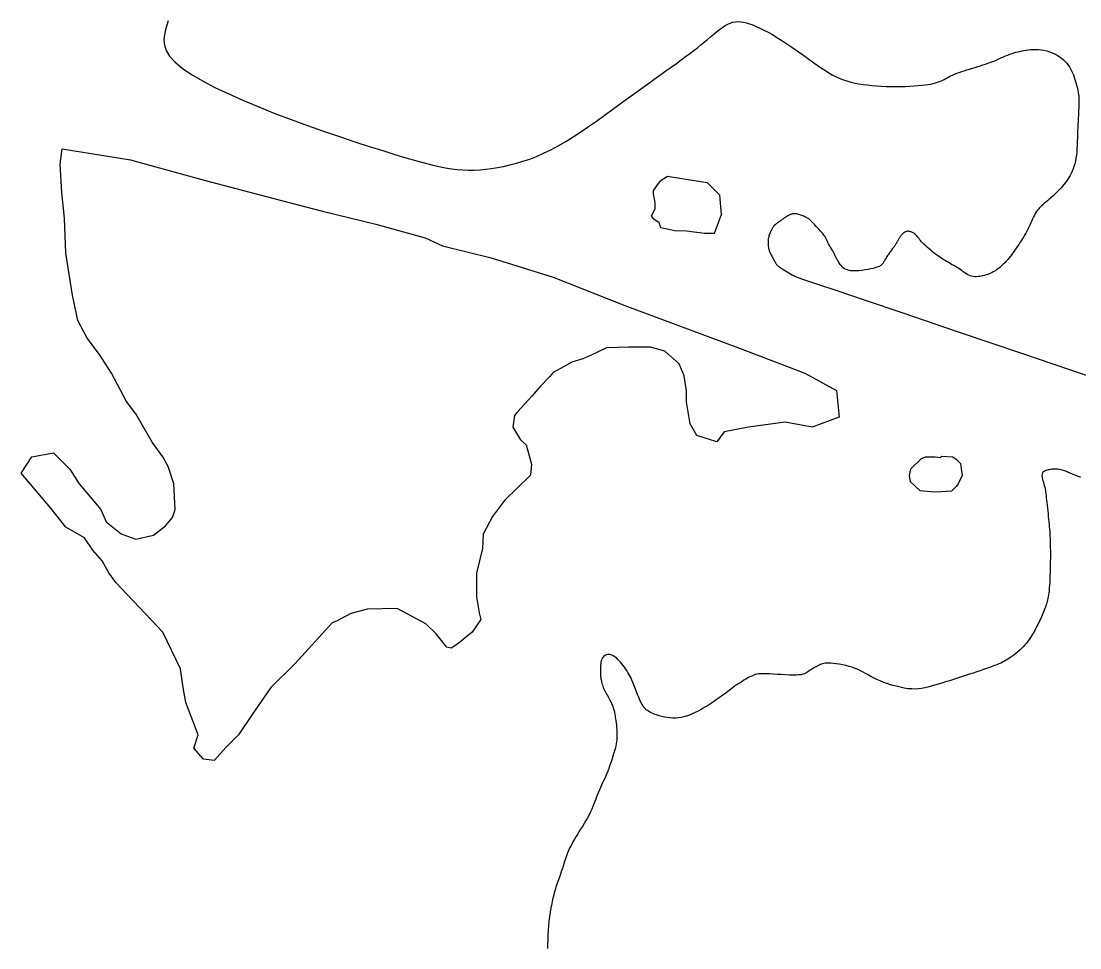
# Model space of a CAD drawing. Header units: millimetres. Extents: x 29 to 887, y 144 to 1917.
# Drawn here: x 263.4 to 549.5, y 1442.2 to 1692.7 of the extents above; entities that cross this region are included whole.
import ezdxf

# ---------------------------------------------------------------- set-up
doc = ezdxf.new("R2010")
doc.units = ezdxf.units.MM
doc.header["$LTSCALE"] = 48

msp = doc.modelspace()

# ---------------------------------------------------------------- linework, layer by layer
for p, q in [((302.81, 1691.6), (302.42, 1690.35)), ((303.2, 1692.81), (302.81, 1691.6)), ((452.16, 1690.45), (452.92, 1691.01)), ((452.92, 1691.01), (453.65, 1691.5)), ((453.65, 1691.5), (454.37, 1691.9)), ((454.37, 1691.9), (455.07, 1692.2)), ((455.07, 1692.2), (455.76, 1692.42)), ((455.76, 1692.42), (456.46, 1692.54)), ((456.46, 1692.54), (457.16, 1692.58)), ((457.16, 1692.58), (457.88, 1692.54)), ((457.88, 1692.54), (458.63, 1692.43)), ((458.63, 1692.43), (459.42, 1692.24)), ((459.42, 1692.24), (460.26, 1691.99)), ((460.26, 1691.99), (461.14, 1691.67)), ((461.14, 1691.67), (462.09, 1691.29)), ((462.09, 1691.29), (463.09, 1690.83)), ((463.09, 1690.83), (464.14, 1690.31)), ((302.13, 1689.04), (302.01, 1687.69)), ((302.42, 1690.35), (302.13, 1689.04)), ((448.91, 1687.74), (449.76, 1688.47)), ((449.76, 1688.47), (450.58, 1689.17)), ((450.58, 1689.17), (451.38, 1689.84)), ((451.38, 1689.84), (452.16, 1690.45)), ((464.14, 1690.31), (465.26, 1689.72)), ((465.26, 1689.72), (466.44, 1689.06)), ((466.44, 1689.06), (467.68, 1688.31)), ((467.68, 1688.31), (468.98, 1687.49)), ((302.01, 1687.69), (302.14, 1686.28)), ((302.14, 1686.28), (302.62, 1684.81)), ((445.17, 1684.74), (446.17, 1685.51)), ((446.17, 1685.51), (447.12, 1686.26)), ((447.12, 1686.26), (448.03, 1687)), ((448.03, 1687), (448.91, 1687.74)), ((468.98, 1687.49), (470.34, 1686.6)), ((470.34, 1686.6), (471.74, 1685.65)), ((471.74, 1685.65), (473.15, 1684.66)), ((302.62, 1684.81), (303.53, 1683.28)), ((303.53, 1683.28), (304.94, 1681.69)), ((440.51, 1681.3), (441.8, 1682.23)), ((441.8, 1682.23), (443, 1683.11)), ((443, 1683.11), (444.12, 1683.94)), ((444.12, 1683.94), (445.17, 1684.74)), ((473.15, 1684.66), (474.57, 1683.66)), ((474.57, 1683.66), (475.95, 1682.68)), ((475.95, 1682.68), (477.29, 1681.73)), ((526.55, 1682.01), (527.13, 1682.26)), ((527.13, 1682.26), (527.68, 1682.5)), ((527.68, 1682.5), (528.22, 1682.75)), ((528.22, 1682.75), (528.74, 1682.98)), ((528.74, 1682.98), (529.25, 1683.21)), ((529.25, 1683.21), (529.75, 1683.43)), ((529.75, 1683.43), (530.24, 1683.63)), ((530.24, 1683.63), (530.73, 1683.82)), ((530.73, 1683.82), (531.22, 1683.99)), ((531.22, 1683.99), (531.71, 1684.14)), ((531.71, 1684.14), (532.22, 1684.28)), ((532.22, 1684.28), (532.74, 1684.41)), ((532.74, 1684.41), (533.27, 1684.53)), ((533.27, 1684.53), (533.82, 1684.64)), ((533.82, 1684.64), (534.41, 1684.74)), ((534.41, 1684.74), (535.01, 1684.84)), ((535.01, 1684.84), (535.65, 1684.94)), ((535.65, 1684.94), (536.31, 1685.01)), ((536.31, 1685.01), (536.99, 1685.06)), ((536.99, 1685.06), (537.69, 1685.07)), ((537.69, 1685.07), (538.39, 1685.05)), ((538.39, 1685.05), (539.11, 1684.98)), ((539.11, 1684.98), (539.84, 1684.86)), ((539.84, 1684.86), (540.57, 1684.69)), ((540.57, 1684.69), (541.3, 1684.45)), ((541.3, 1684.45), (542.01, 1684.17)), ((542.01, 1684.17), (542.7, 1683.85)), ((542.7, 1683.85), (543.37, 1683.49)), ((543.37, 1683.49), (544, 1683.1)), ((544, 1683.1), (544.58, 1682.68)), ((544.58, 1682.68), (545.12, 1682.25)), ((545.12, 1682.25), (545.6, 1681.79)), ((304.94, 1681.69), (306.93, 1680.03)), ((306.93, 1680.03), (309.44, 1678.32)), ((437.65, 1679.24), (439.13, 1680.31)), ((439.13, 1680.31), (440.51, 1681.3)), ((477.29, 1681.73), (478.55, 1680.84)), ((478.55, 1680.84), (479.72, 1680.04)), ((479.72, 1680.04), (480.78, 1679.33)), ((518.31, 1679.3), (519.02, 1679.53)), ((519.02, 1679.53), (519.75, 1679.76)), ((519.75, 1679.76), (520.48, 1679.98)), ((520.48, 1679.98), (521.21, 1680.21)), ((521.21, 1680.21), (521.93, 1680.43)), ((521.93, 1680.43), (522.64, 1680.64)), ((522.64, 1680.64), (523.34, 1680.86)), ((523.34, 1680.86), (524.02, 1681.08)), ((524.02, 1681.08), (524.69, 1681.31)), ((524.69, 1681.31), (525.33, 1681.54)), ((525.33, 1681.54), (525.95, 1681.77)), ((525.95, 1681.77), (526.55, 1682.01)), ((545.6, 1681.79), (546.02, 1681.32)), ((546.02, 1681.32), (546.4, 1680.84)), ((546.4, 1680.84), (546.73, 1680.34)), ((546.73, 1680.34), (547.03, 1679.82)), ((547.03, 1679.82), (547.3, 1679.28)), ((309.44, 1678.32), (312.42, 1676.58)), ((312.42, 1676.58), (315.8, 1674.81)), ((432.65, 1675.67), (434.4, 1676.92)), ((434.4, 1676.92), (436.07, 1678.11)), ((436.07, 1678.11), (437.65, 1679.24)), ((480.78, 1679.33), (481.74, 1678.72)), ((481.74, 1678.72), (482.63, 1678.19)), ((482.63, 1678.19), (483.47, 1677.73)), ((483.47, 1677.73), (484.29, 1677.34)), ((484.29, 1677.34), (485.1, 1677)), ((485.1, 1677), (485.94, 1676.71)), ((485.94, 1676.71), (486.82, 1676.44)), ((511.57, 1676.35), (512.03, 1676.55)), ((512.03, 1676.55), (512.47, 1676.75)), ((512.47, 1676.75), (512.88, 1676.96)), ((512.88, 1676.96), (513.3, 1677.19)), ((513.3, 1677.19), (513.72, 1677.41)), ((513.72, 1677.41), (514.15, 1677.65)), ((514.15, 1677.65), (514.62, 1677.88)), ((514.62, 1677.88), (515.13, 1678.12)), ((515.13, 1678.12), (515.69, 1678.36)), ((515.69, 1678.36), (516.29, 1678.6)), ((516.29, 1678.6), (516.93, 1678.83)), ((516.93, 1678.83), (517.61, 1679.07)), ((517.61, 1679.07), (518.31, 1679.3)), ((547.3, 1679.28), (547.55, 1678.73)), ((547.55, 1678.73), (547.78, 1678.16)), ((547.78, 1678.16), (547.99, 1677.57)), ((547.99, 1677.57), (548.2, 1676.97)), ((548.2, 1676.97), (548.39, 1676.36)), ((315.8, 1674.81), (319.51, 1673.03)), ((428.94, 1673), (430.83, 1674.36)), ((430.83, 1674.36), (432.65, 1675.67)), ((486.82, 1676.44), (487.76, 1676.2)), ((487.76, 1676.2), (488.77, 1675.98)), ((488.77, 1675.98), (489.83, 1675.78)), ((489.83, 1675.78), (490.95, 1675.61)), ((490.95, 1675.61), (492.12, 1675.45)), ((492.12, 1675.45), (493.33, 1675.32)), ((493.33, 1675.32), (494.57, 1675.22)), ((494.57, 1675.22), (495.86, 1675.14)), ((495.86, 1675.14), (497.17, 1675.08)), ((497.17, 1675.08), (498.49, 1675.05)), ((498.49, 1675.05), (499.81, 1675.04)), ((499.81, 1675.04), (501.12, 1675.05)), ((501.12, 1675.05), (502.39, 1675.08)), ((502.39, 1675.08), (503.61, 1675.13)), ((503.61, 1675.13), (504.76, 1675.2)), ((504.76, 1675.2), (505.83, 1675.27)), ((505.83, 1675.27), (506.82, 1675.36)), ((506.82, 1675.36), (507.71, 1675.47)), ((507.71, 1675.47), (508.52, 1675.58)), ((508.52, 1675.58), (509.25, 1675.71)), ((509.25, 1675.71), (509.91, 1675.85)), ((509.91, 1675.85), (510.52, 1676.01)), ((510.52, 1676.01), (511.07, 1676.17)), ((511.07, 1676.17), (511.57, 1676.35)), ((548.39, 1676.36), (548.56, 1675.76)), ((548.56, 1675.76), (548.72, 1675.15)), ((548.72, 1675.15), (548.86, 1674.56)), ((548.86, 1674.56), (548.99, 1673.99)), ((548.99, 1673.99), (549.09, 1673.44)), ((319.51, 1673.03), (323.49, 1671.25)), ((323.49, 1671.25), (327.68, 1669.5)), ((425.02, 1670.15), (427, 1671.6)), ((427, 1671.6), (428.94, 1673)), ((549.09, 1673.44), (549.16, 1672.92)), ((549.16, 1672.92), (549.22, 1672.42)), ((549.22, 1672.42), (549.26, 1671.93)), ((549.26, 1671.93), (549.28, 1671.43)), ((549.28, 1671.43), (549.29, 1670.93)), ((549.29, 1670.93), (549.29, 1670.41)), ((327.68, 1669.5), (332, 1667.78)), ((420.94, 1667.17), (422.99, 1668.67)), ((422.99, 1668.67), (425.02, 1670.15)), ((549.17, 1667.96), (549.13, 1667.24)), ((549.21, 1668.64), (549.17, 1667.96)), ((549.24, 1669.28), (549.21, 1668.64)), ((549.27, 1669.86), (549.24, 1669.28)), ((549.29, 1670.41), (549.27, 1669.86)), ((332, 1667.78), (336.39, 1666.11)), ((336.39, 1666.11), (340.8, 1664.49)), ((416.79, 1664.2), (418.87, 1665.68)), ((418.87, 1665.68), (420.94, 1667.17)), ((549.04, 1665.67), (549, 1664.83)), ((549.09, 1666.48), (549.04, 1665.67)), ((549.13, 1667.24), (549.09, 1666.48)), ((340.8, 1664.49), (345.18, 1662.95)), ((345.18, 1662.95), (349.45, 1661.49)), ((412.64, 1661.41), (414.71, 1662.78)), ((414.71, 1662.78), (416.79, 1664.2)), ((548.93, 1663.05), (548.9, 1662.12)), ((548.96, 1663.96), (548.93, 1663.05)), ((549, 1664.83), (548.96, 1663.96)), ((349.45, 1661.49), (353.57, 1660.12)), ((353.57, 1660.12), (357.48, 1658.86)), ((408.56, 1658.96), (410.59, 1660.14)), ((410.59, 1660.14), (412.64, 1661.41)), ((548.85, 1660.2), (548.81, 1659.24)), ((548.88, 1661.16), (548.85, 1660.2)), ((548.9, 1662.12), (548.88, 1661.16)), ((274.01, 1654.05), (274.49, 1658.23)), ((274.49, 1658.23), (292.94, 1655.26)), ((357.48, 1658.86), (361.13, 1657.71)), ((361.13, 1657.71), (364.45, 1656.69)), ((364.45, 1656.69), (367.4, 1655.8)), ((402.72, 1656.16), (404.63, 1656.98)), ((404.63, 1656.98), (406.58, 1657.91)), ((406.58, 1657.91), (408.56, 1658.96)), ((548.61, 1656.48), (548.49, 1655.63)), ((548.7, 1657.37), (548.61, 1656.48)), ((548.76, 1658.29), (548.7, 1657.37)), ((548.81, 1659.24), (548.76, 1658.29)), ((274.38, 1646.39), (274.01, 1654.05)), ((292.94, 1655.26), (312.85, 1649.72)), ((367.4, 1655.8), (370.03, 1655.04)), ((370.03, 1655.04), (372.36, 1654.39)), ((372.36, 1654.39), (374.45, 1653.86)), ((374.45, 1653.86), (376.34, 1653.43)), ((393.82, 1653.44), (395.51, 1653.83)), ((395.51, 1653.83), (397.25, 1654.28)), ((397.25, 1654.28), (399.03, 1654.82)), ((399.03, 1654.82), (400.86, 1655.44)), ((400.86, 1655.44), (402.72, 1656.16)), ((548.16, 1654.1), (547.95, 1653.41)), ((548.34, 1654.84), (548.16, 1654.1)), ((548.49, 1655.63), (548.34, 1654.84)), ((376.34, 1653.43), (378.08, 1653.08)), ((378.08, 1653.08), (379.71, 1652.82)), ((379.71, 1652.82), (381.28, 1652.64)), ((381.28, 1652.64), (382.82, 1652.51)), ((382.82, 1652.51), (384.36, 1652.46)), ((384.36, 1652.46), (385.89, 1652.46)), ((385.89, 1652.46), (387.43, 1652.53)), ((387.43, 1652.53), (388.99, 1652.66)), ((388.99, 1652.66), (390.57, 1652.86)), ((390.57, 1652.86), (392.17, 1653.12)), ((392.17, 1653.12), (393.82, 1653.44)), ((546.89, 1651.01), (546.59, 1650.48)), ((547.18, 1651.56), (546.89, 1651.01)), ((547.46, 1652.15), (547.18, 1651.56)), ((547.72, 1652.76), (547.46, 1652.15)), ((547.95, 1653.41), (547.72, 1652.76)), ((312.85, 1649.72), (331.74, 1644.8)), ((435.61, 1648.83), (434.18, 1646.93)), ((436.08, 1649.46), (435.61, 1648.83)), ((438.14, 1650.73), (436.08, 1649.46)), ((444.79, 1649.62), (438.14, 1650.73)), ((448.91, 1648.98), (444.79, 1649.62)), ((452.23, 1645.66), (448.91, 1648.98)), ((544.86, 1648.06), (544.46, 1647.61)), ((545.23, 1648.52), (544.86, 1648.06)), ((545.59, 1648.99), (545.23, 1648.52)), ((545.94, 1649.47), (545.59, 1648.99)), ((546.27, 1649.97), (545.94, 1649.47)), ((546.59, 1650.48), (546.27, 1649.97)), ((275.11, 1639.46), (274.38, 1646.39)), ((434.18, 1646.93), (434.18, 1645.98)), ((434.18, 1645.98), (434.5, 1644.71)), ((452.71, 1640.44), (452.23, 1645.66)), ((542.2, 1645.39), (541.72, 1644.96)), ((542.68, 1645.82), (542.2, 1645.39)), ((543.15, 1646.27), (542.68, 1645.82)), ((543.61, 1646.71), (543.15, 1646.27)), ((544.05, 1647.16), (543.61, 1646.71)), ((544.46, 1647.61), (544.05, 1647.16)), ((331.74, 1644.8), (344.88, 1641.37)), ((434.5, 1644.71), (434.66, 1643.6)), ((434.66, 1643.6), (434.66, 1641.86)), ((538.85, 1642.47), (538.54, 1642.16)), ((539.18, 1642.78), (538.85, 1642.47)), ((539.53, 1643.09), (539.18, 1642.78)), ((539.92, 1643.42), (539.53, 1643.09)), ((540.34, 1643.77), (539.92, 1643.42)), ((540.78, 1644.15), (540.34, 1643.77)), ((541.24, 1644.55), (540.78, 1644.15)), ((541.72, 1644.96), (541.24, 1644.55)), ((275.47, 1629.98), (275.11, 1639.46)), ((344.88, 1641.37), (359.24, 1637.82)), ((434.66, 1641.86), (433.71, 1639.96)), ((433.71, 1639.96), (434.18, 1639.33)), ((434.18, 1639.33), (435.76, 1638.38)), ((450.81, 1635.37), (452.71, 1640.44)), ((469.47, 1639.33), (469.3, 1639.2)), ((469.64, 1639.46), (469.47, 1639.33)), ((469.81, 1639.58), (469.64, 1639.46)), ((469.99, 1639.71), (469.81, 1639.58)), ((470.17, 1639.83), (469.99, 1639.71)), ((470.35, 1639.94), (470.17, 1639.83)), ((470.55, 1640.05), (470.35, 1639.94)), ((470.74, 1640.16), (470.55, 1640.05)), ((470.94, 1640.26), (470.74, 1640.16)), ((471.13, 1640.35), (470.94, 1640.26)), ((471.33, 1640.43), (471.13, 1640.35)), ((471.52, 1640.5), (471.33, 1640.43)), ((471.71, 1640.56), (471.52, 1640.5)), ((471.89, 1640.61), (471.71, 1640.56)), ((472.07, 1640.64), (471.89, 1640.61)), ((472.25, 1640.66), (472.07, 1640.64)), ((472.43, 1640.66), (472.25, 1640.66)), ((472.62, 1640.65), (472.43, 1640.66)), ((472.83, 1640.62), (472.62, 1640.65)), ((473.05, 1640.58), (472.83, 1640.62)), ((473.28, 1640.53), (473.05, 1640.58)), ((473.54, 1640.45), (473.28, 1640.53)), ((473.82, 1640.37), (473.54, 1640.45)), ((474.11, 1640.27), (473.82, 1640.37)), ((474.39, 1640.17), (474.11, 1640.27)), ((474.67, 1640.06), (474.39, 1640.17)), ((474.94, 1639.95), (474.67, 1640.06)), ((475.2, 1639.85), (474.94, 1639.95)), ((475.42, 1639.76), (475.2, 1639.85)), ((475.62, 1639.67), (475.42, 1639.76)), ((475.79, 1639.58), (475.62, 1639.67)), ((475.95, 1639.49), (475.79, 1639.58)), ((476.11, 1639.38), (475.95, 1639.49)), ((476.28, 1639.25), (476.11, 1639.38)), ((537, 1639.79), (536.77, 1639.27)), ((537.24, 1640.28), (537, 1639.79)), ((537.48, 1640.73), (537.24, 1640.28)), ((537.73, 1641.14), (537.48, 1640.73)), ((537.99, 1641.5), (537.73, 1641.14)), ((538.26, 1641.84), (537.99, 1641.5)), ((538.54, 1642.16), (538.26, 1641.84)), ((359.24, 1637.82), (372.58, 1634.13)), ((435.76, 1638.38), (436.24, 1636.95)), ((436.24, 1636.95), (438.46, 1636.48)), ((438.46, 1636.48), (440.04, 1636.16)), ((466.28, 1636.5), (466.16, 1636.28)), ((466.4, 1636.7), (466.28, 1636.5)), ((466.51, 1636.88), (466.4, 1636.7)), ((466.63, 1637.05), (466.51, 1636.88)), ((466.75, 1637.21), (466.63, 1637.05)), ((466.87, 1637.36), (466.75, 1637.21)), ((467, 1637.49), (466.87, 1637.36)), ((467.14, 1637.63), (467, 1637.49)), ((467.3, 1637.76), (467.14, 1637.63)), ((467.46, 1637.89), (467.3, 1637.76)), ((467.63, 1638.02), (467.46, 1637.89)), ((467.82, 1638.15), (467.63, 1638.02)), ((468.01, 1638.29), (467.82, 1638.15)), ((468.2, 1638.42), (468.01, 1638.29)), ((468.39, 1638.55), (468.2, 1638.42)), ((468.58, 1638.68), (468.39, 1638.55)), ((468.77, 1638.81), (468.58, 1638.68)), ((468.95, 1638.94), (468.77, 1638.81)), ((469.12, 1639.07), (468.95, 1638.94)), ((469.3, 1639.2), (469.12, 1639.07)), ((476.46, 1639.09), (476.28, 1639.25)), ((476.67, 1638.88), (476.46, 1639.09)), ((476.93, 1638.64), (476.67, 1638.88)), ((477.23, 1638.33), (476.93, 1638.64)), ((477.56, 1637.99), (477.23, 1638.33)), ((477.92, 1637.61), (477.56, 1637.99)), ((478.3, 1637.22), (477.92, 1637.61)), ((478.67, 1636.82), (478.3, 1637.22)), ((479.04, 1636.42), (478.67, 1636.82)), ((535.5, 1636.45), (535.21, 1635.9)), ((535.77, 1637.01), (535.5, 1636.45)), ((536.03, 1637.59), (535.77, 1637.01)), ((536.28, 1638.16), (536.03, 1637.59)), ((536.53, 1638.72), (536.28, 1638.16)), ((536.77, 1639.27), (536.53, 1638.72)), ((372.58, 1634.13), (377.33, 1632.02)), ((440.04, 1636.16), (443.21, 1636)), ((443.21, 1636), (448.12, 1635.37)), ((448.12, 1635.37), (450.81, 1635.37)), ((465.31, 1633.62), (465.29, 1633.36)), ((465.34, 1633.89), (465.31, 1633.62)), ((465.38, 1634.16), (465.34, 1633.89)), ((465.44, 1634.43), (465.38, 1634.16)), ((465.51, 1634.71), (465.44, 1634.43)), ((465.6, 1634.99), (465.51, 1634.71)), ((465.7, 1635.26), (465.6, 1634.99)), ((465.81, 1635.53), (465.7, 1635.26)), ((465.92, 1635.79), (465.81, 1635.53)), ((466.04, 1636.04), (465.92, 1635.79)), ((466.16, 1636.28), (466.04, 1636.04)), ((479.38, 1636.04), (479.04, 1636.42)), ((479.69, 1635.69), (479.38, 1636.04)), ((479.96, 1635.39), (479.69, 1635.69)), ((480.19, 1635.12), (479.96, 1635.39)), ((480.38, 1634.87), (480.19, 1635.12)), ((480.54, 1634.66), (480.38, 1634.87)), ((480.68, 1634.46), (480.54, 1634.66)), ((480.79, 1634.27), (480.68, 1634.46)), ((480.9, 1634.09), (480.79, 1634.27)), ((480.99, 1633.91), (480.9, 1634.09)), ((481.08, 1633.72), (480.99, 1633.91)), ((481.17, 1633.53), (481.08, 1633.72)), ((500.45, 1633.61), (500.39, 1633.48)), ((500.52, 1633.75), (500.45, 1633.61)), ((500.59, 1633.89), (500.52, 1633.75)), ((500.67, 1634.03), (500.59, 1633.89)), ((500.76, 1634.18), (500.67, 1634.03)), ((500.87, 1634.34), (500.76, 1634.18)), ((500.99, 1634.5), (500.87, 1634.34)), ((501.13, 1634.68), (500.99, 1634.5)), ((501.29, 1634.86), (501.13, 1634.68)), ((501.46, 1635.04), (501.29, 1634.86)), ((501.64, 1635.21), (501.46, 1635.04)), ((501.82, 1635.38), (501.64, 1635.21)), ((502.01, 1635.53), (501.82, 1635.38)), ((502.2, 1635.66), (502.01, 1635.53)), ((502.39, 1635.76), (502.2, 1635.66)), ((502.57, 1635.84), (502.39, 1635.76)), ((502.74, 1635.89), (502.57, 1635.84)), ((502.92, 1635.92), (502.74, 1635.89)), ((503.08, 1635.93), (502.92, 1635.92)), ((503.25, 1635.91), (503.08, 1635.93)), ((503.42, 1635.89), (503.25, 1635.91)), ((503.58, 1635.85), (503.42, 1635.89)), ((503.75, 1635.8), (503.58, 1635.85)), ((503.93, 1635.74), (503.75, 1635.8)), ((504.1, 1635.68), (503.93, 1635.74)), ((504.28, 1635.6), (504.1, 1635.68)), ((504.46, 1635.51), (504.28, 1635.6)), ((504.64, 1635.4), (504.46, 1635.51)), ((504.82, 1635.28), (504.64, 1635.4)), ((505.01, 1635.13), (504.82, 1635.28)), ((505.19, 1634.96), (505.01, 1635.13)), ((505.37, 1634.76), (505.19, 1634.96)), ((505.56, 1634.54), (505.37, 1634.76)), ((505.77, 1634.29), (505.56, 1634.54)), ((505.98, 1634.02), (505.77, 1634.29)), ((506.22, 1633.73), (505.98, 1634.02)), ((506.49, 1633.41), (506.22, 1633.73)), ((533.96, 1633.82), (533.64, 1633.33)), ((534.28, 1634.32), (533.96, 1633.82)), ((534.6, 1634.84), (534.28, 1634.32)), ((534.91, 1635.36), (534.6, 1634.84)), ((535.21, 1635.9), (534.91, 1635.36)), ((377.33, 1632.02), (390.46, 1628.73)), ((465.29, 1633.36), (465.28, 1633.11)), ((465.28, 1633.11), (465.28, 1632.85)), ((465.28, 1632.85), (465.29, 1632.61)), ((465.29, 1632.61), (465.3, 1632.37)), ((465.3, 1632.37), (465.31, 1632.14)), ((465.31, 1632.14), (465.33, 1631.91)), ((465.33, 1631.91), (465.36, 1631.68)), ((465.36, 1631.68), (465.39, 1631.46)), ((465.39, 1631.46), (465.43, 1631.24)), ((465.43, 1631.24), (465.48, 1631.03)), ((465.48, 1631.03), (465.54, 1630.81)), ((465.54, 1630.81), (465.61, 1630.58)), ((481.26, 1633.33), (481.17, 1633.53)), ((481.35, 1633.13), (481.26, 1633.33)), ((481.44, 1632.92), (481.35, 1633.13)), ((481.54, 1632.7), (481.44, 1632.92)), ((481.65, 1632.49), (481.54, 1632.7)), ((481.76, 1632.26), (481.65, 1632.49)), ((481.88, 1632.04), (481.76, 1632.26)), ((482.01, 1631.81), (481.88, 1632.04)), ((482.15, 1631.59), (482.01, 1631.81)), ((482.29, 1631.36), (482.15, 1631.59)), ((482.42, 1631.13), (482.29, 1631.36)), ((482.56, 1630.91), (482.42, 1631.13)), ((482.69, 1630.69), (482.56, 1630.91)), ((498.6, 1630.78), (498.43, 1630.55)), ((498.76, 1631.01), (498.6, 1630.78)), ((498.92, 1631.23), (498.76, 1631.01)), ((499.08, 1631.44), (498.92, 1631.23)), ((499.23, 1631.64), (499.08, 1631.44)), ((499.37, 1631.83), (499.23, 1631.64)), ((499.5, 1632.02), (499.37, 1631.83)), ((499.62, 1632.19), (499.5, 1632.02)), ((499.73, 1632.36), (499.62, 1632.19)), ((499.84, 1632.52), (499.73, 1632.36)), ((499.94, 1632.67), (499.84, 1632.52)), ((500.02, 1632.81), (499.94, 1632.67)), ((500.11, 1632.95), (500.02, 1632.81)), ((500.18, 1633.09), (500.11, 1632.95)), ((500.25, 1633.22), (500.18, 1633.09)), ((500.32, 1633.35), (500.25, 1633.22)), ((500.39, 1633.48), (500.32, 1633.35)), ((506.78, 1633.08), (506.49, 1633.41)), ((507.12, 1632.72), (506.78, 1633.08)), ((507.49, 1632.34), (507.12, 1632.72)), ((507.9, 1631.95), (507.49, 1632.34)), ((508.34, 1631.56), (507.9, 1631.95)), ((508.79, 1631.16), (508.34, 1631.56)), ((509.25, 1630.76), (508.79, 1631.16)), ((509.72, 1630.38), (509.25, 1630.76)), ((532.07, 1630.98), (531.75, 1630.52)), ((532.38, 1631.44), (532.07, 1630.98)), ((532.69, 1631.9), (532.38, 1631.44)), ((533, 1632.37), (532.69, 1631.9)), ((533.32, 1632.85), (533, 1632.37)), ((533.64, 1633.33), (533.32, 1632.85)), ((277.3, 1618.68), (275.47, 1629.98)), ((390.46, 1628.73), (407.21, 1623.48)), ((465.61, 1630.58), (465.7, 1630.36)), ((465.7, 1630.36), (465.8, 1630.13)), ((465.8, 1630.13), (465.9, 1629.9)), ((465.9, 1629.9), (466.02, 1629.67)), ((466.02, 1629.67), (466.14, 1629.44)), ((466.14, 1629.44), (466.26, 1629.2)), ((466.26, 1629.2), (466.39, 1628.96)), ((466.39, 1628.96), (466.53, 1628.73)), ((466.53, 1628.73), (466.66, 1628.49)), ((466.66, 1628.49), (466.79, 1628.26)), ((466.79, 1628.26), (466.91, 1628.03)), ((466.91, 1628.03), (467.04, 1627.81)), ((482.81, 1630.48), (482.69, 1630.69)), ((482.92, 1630.27), (482.81, 1630.48)), ((483.03, 1630.07), (482.92, 1630.27)), ((483.13, 1629.87), (483.03, 1630.07)), ((483.22, 1629.68), (483.13, 1629.87)), ((483.31, 1629.49), (483.22, 1629.68)), ((483.4, 1629.31), (483.31, 1629.49)), ((483.49, 1629.12), (483.4, 1629.31)), ((483.58, 1628.94), (483.49, 1629.12)), ((483.68, 1628.75), (483.58, 1628.94)), ((483.77, 1628.57), (483.68, 1628.75)), ((483.88, 1628.37), (483.77, 1628.57)), ((484, 1628.17), (483.88, 1628.37)), ((484.12, 1627.96), (484, 1628.17)), ((484.27, 1627.73), (484.12, 1627.96)), ((496.7, 1627.91), (496.58, 1627.7)), ((496.83, 1628.13), (496.7, 1627.91)), ((496.96, 1628.36), (496.83, 1628.13)), ((497.1, 1628.59), (496.96, 1628.36)), ((497.25, 1628.83), (497.1, 1628.59)), ((497.41, 1629.07), (497.25, 1628.83)), ((497.57, 1629.32), (497.41, 1629.07)), ((497.74, 1629.57), (497.57, 1629.32)), ((497.91, 1629.82), (497.74, 1629.57)), ((498.08, 1630.07), (497.91, 1629.82)), ((498.26, 1630.31), (498.08, 1630.07)), ((498.43, 1630.55), (498.26, 1630.31)), ((510.17, 1630.02), (509.72, 1630.38)), ((510.62, 1629.67), (510.17, 1630.02)), ((511.04, 1629.36), (510.62, 1629.67)), ((511.45, 1629.07), (511.04, 1629.36)), ((511.84, 1628.8), (511.45, 1629.07)), ((512.22, 1628.55), (511.84, 1628.8)), ((512.6, 1628.31), (512.22, 1628.55)), ((512.98, 1628.07), (512.6, 1628.31)), ((513.37, 1627.84), (512.98, 1628.07)), ((530.03, 1628.28), (529.64, 1627.84)), ((530.41, 1628.73), (530.03, 1628.28)), ((530.76, 1629.18), (530.41, 1628.73)), ((531.11, 1629.62), (530.76, 1629.18)), ((531.44, 1630.07), (531.11, 1629.62)), ((531.75, 1630.52), (531.44, 1630.07)), ((467.04, 1627.81), (467.16, 1627.61)), ((467.16, 1627.61), (467.27, 1627.41)), ((467.27, 1627.41), (467.37, 1627.24)), ((467.37, 1627.24), (467.47, 1627.08)), ((467.47, 1627.08), (467.56, 1626.95)), ((467.56, 1626.95), (467.65, 1626.83)), ((467.65, 1626.83), (467.75, 1626.72)), ((467.75, 1626.72), (467.87, 1626.61)), ((467.87, 1626.61), (468.01, 1626.49)), ((468.01, 1626.49), (468.2, 1626.35)), ((468.2, 1626.35), (468.44, 1626.19)), ((468.44, 1626.19), (468.73, 1626)), ((468.73, 1626), (469.09, 1625.77)), ((469.09, 1625.77), (469.5, 1625.51)), ((469.5, 1625.51), (469.95, 1625.24)), ((469.95, 1625.24), (470.42, 1624.96)), ((484.42, 1627.49), (484.27, 1627.73)), ((484.6, 1627.22), (484.42, 1627.49)), ((484.79, 1626.94), (484.6, 1627.22)), ((485.02, 1626.64), (484.79, 1626.94)), ((485.28, 1626.34), (485.02, 1626.64)), ((485.6, 1626.06), (485.28, 1626.34)), ((485.97, 1625.8), (485.6, 1626.06)), ((486.41, 1625.57), (485.97, 1625.8)), ((486.93, 1625.39), (486.41, 1625.57)), ((487.54, 1625.26), (486.93, 1625.39)), ((488.24, 1625.2), (487.54, 1625.26)), ((489.01, 1625.2), (488.24, 1625.2)), ((489.83, 1625.25), (489.01, 1625.2)), ((490.67, 1625.34), (489.83, 1625.25)), ((491.51, 1625.46), (490.67, 1625.34)), ((492.31, 1625.6), (491.51, 1625.46)), ((493.05, 1625.75), (492.31, 1625.6)), ((493.7, 1625.89), (493.05, 1625.75)), ((494.25, 1626.03), (493.7, 1625.89)), ((494.71, 1626.17), (494.25, 1626.03)), ((495.07, 1626.29), (494.71, 1626.17)), ((495.37, 1626.42), (495.07, 1626.29)), ((495.6, 1626.55), (495.37, 1626.42)), ((495.79, 1626.69), (495.6, 1626.55)), ((495.95, 1626.83), (495.79, 1626.69)), ((496.08, 1626.98), (495.95, 1626.83)), ((496.21, 1627.14), (496.08, 1626.98)), ((496.34, 1627.32), (496.21, 1627.14)), ((496.46, 1627.51), (496.34, 1627.32)), ((496.58, 1627.7), (496.46, 1627.51)), ((513.77, 1627.61), (513.37, 1627.84)), ((514.19, 1627.37), (513.77, 1627.61)), ((514.61, 1627.12), (514.19, 1627.37)), ((515.05, 1626.87), (514.61, 1627.12)), ((515.49, 1626.62), (515.05, 1626.87)), ((515.93, 1626.35), (515.49, 1626.62)), ((516.36, 1626.09), (515.93, 1626.35)), ((516.79, 1625.82), (516.36, 1626.09)), ((517.2, 1625.54), (516.79, 1625.82)), ((517.6, 1625.27), (517.2, 1625.54)), ((517.99, 1624.99), (517.6, 1625.27)), ((526.28, 1625.01), (525.87, 1624.78)), ((526.7, 1625.26), (526.28, 1625.01)), ((527.11, 1625.54), (526.7, 1625.26)), ((527.54, 1625.86), (527.11, 1625.54)), ((527.96, 1626.21), (527.54, 1625.86)), ((528.39, 1626.59), (527.96, 1626.21)), ((528.81, 1626.99), (528.39, 1626.59)), ((529.23, 1627.41), (528.81, 1626.99)), ((529.64, 1627.84), (529.23, 1627.41)), ((407.21, 1623.48), (426.6, 1615.85)), ((470.42, 1624.96), (470.88, 1624.68)), ((470.88, 1624.68), (471.34, 1624.41)), ((471.34, 1624.41), (471.76, 1624.17)), ((471.76, 1624.17), (472.13, 1623.97)), ((472.13, 1623.97), (472.52, 1623.78)), ((472.52, 1623.78), (473.36, 1623.46)), ((473.36, 1623.46), (475.14, 1622.83)), ((475.14, 1622.83), (478.39, 1621.72)), ((518.37, 1624.73), (517.99, 1624.99)), ((518.74, 1624.48), (518.37, 1624.73)), ((519.12, 1624.25), (518.74, 1624.48)), ((519.5, 1624.05), (519.12, 1624.25)), ((519.88, 1623.88), (519.5, 1624.05)), ((520.28, 1623.76), (519.88, 1623.88)), ((520.7, 1623.67), (520.28, 1623.76)), ((521.13, 1623.63), (520.7, 1623.67)), ((521.57, 1623.63), (521.13, 1623.63)), ((522.01, 1623.66), (521.57, 1623.63)), ((522.46, 1623.71), (522.01, 1623.66)), ((522.9, 1623.79), (522.46, 1623.71)), ((523.35, 1623.89), (522.9, 1623.79)), ((523.79, 1624), (523.35, 1623.89)), ((524.22, 1624.13), (523.79, 1624)), ((524.64, 1624.26), (524.22, 1624.13)), ((525.05, 1624.42), (524.64, 1624.26)), ((525.46, 1624.59), (525.05, 1624.42)), ((525.87, 1624.78), (525.46, 1624.59)), ((478.39, 1621.72), (483.6, 1619.96)), ((483.6, 1619.96), (491.29, 1617.35)), ((278.76, 1611.75), (277.3, 1618.68)), ((491.29, 1617.35), (501.96, 1613.74)), ((426.6, 1615.85), (458, 1604.14)), ((501.96, 1613.74), (516.12, 1608.95)), ((281.31, 1607.01), (278.76, 1611.75)), ((516.12, 1608.95), (534.03, 1602.87)), ((284.59, 1602.63), (281.31, 1607.01)), ((287.88, 1597.53), (284.59, 1602.63)), ((417.27, 1602.34), (415.22, 1601.42)), ((421.6, 1604.39), (417.27, 1602.34)), ((427.53, 1604.62), (421.6, 1604.39)), ((433.46, 1604.62), (427.53, 1604.62)), ((437.34, 1603.48), (433.46, 1604.62)), ((441.21, 1600.06), (437.34, 1603.48)), ((458, 1604.14), (475.19, 1597.53)), ((534.03, 1602.87), (554.96, 1595.78)), ((410.2, 1599.37), (407.23, 1597.78)), ((412.25, 1600.51), (410.2, 1599.37)), ((415.22, 1601.42), (412.25, 1600.51)), ((442.58, 1596.87), (441.21, 1600.06)), ((291.89, 1589.87), (287.88, 1597.53)), ((406.32, 1596.64), (403.59, 1593.9)), ((407.23, 1597.78), (406.32, 1596.64)), ((443.27, 1592.76), (442.58, 1596.87)), ((475.19, 1597.53), (483.79, 1592.91)), ((403.59, 1593.9), (401.53, 1591.4)), ((401.53, 1591.4), (397.43, 1587.06)), ((443.27, 1589.8), (443.27, 1592.76)), ((483.79, 1592.91), (484.45, 1585.64)), ((294.44, 1586.59), (291.89, 1589.87)), ((444.18, 1583.87), (443.27, 1589.8)), ((298.82, 1578.93), (294.44, 1586.59)), ((396.74, 1586.15), (396.29, 1582.96)), ((397.43, 1587.06), (396.74, 1586.15)), ((484.45, 1585.64), (477.18, 1582.99)), ((396.29, 1582.96), (398.34, 1579.54)), ((446, 1580.68), (444.18, 1583.87)), ((459.99, 1582.99), (453.37, 1581.67)), ((469.9, 1584.31), (459.99, 1582.99)), ((477.18, 1582.99), (469.9, 1584.31)), ((398.34, 1579.54), (399.94, 1578.17)), ((451.39, 1579.03), (446, 1580.68)), ((453.37, 1581.67), (451.39, 1579.03)), ((301.74, 1574.92), (298.82, 1578.93)), ((399.94, 1578.17), (401.31, 1572.93)), ((263.43, 1570.54), (266.35, 1574.92)), ((266.35, 1574.92), (272.19, 1576.01)), ((272.19, 1576.01), (276.57, 1571.64)), ((303.2, 1572.37), (301.74, 1574.92)), ((503.87, 1571.74), (506.71, 1574.49)), ((506.71, 1574.49), (507.79, 1574.98)), ((507.79, 1574.98), (510.44, 1574.98)), ((510.44, 1574.98), (511.91, 1574.78)), ((511.91, 1574.78), (512.2, 1575.17)), ((512.2, 1575.17), (515.24, 1574.98)), ((515.24, 1574.98), (516.12, 1574.29)), ((516.12, 1574.29), (517.3, 1573.11)), ((276.57, 1571.64), (279.12, 1567.63)), ((304.66, 1567.63), (303.2, 1572.37)), ((401.31, 1572.93), (401.08, 1569.97)), ((503.48, 1569.88), (503.87, 1571.74)), ((517.3, 1573.11), (517.5, 1571.74)), ((517.5, 1571.74), (517.69, 1569.88)), ((539.57, 1570.77), (539.42, 1570.56)), ((539.78, 1570.95), (539.57, 1570.77)), ((540.02, 1571.09), (539.78, 1570.95)), ((540.3, 1571.21), (540.02, 1571.09)), ((540.61, 1571.31), (540.3, 1571.21)), ((540.93, 1571.4), (540.61, 1571.31)), ((541.27, 1571.47), (540.93, 1571.4)), ((541.62, 1571.53), (541.27, 1571.47)), ((541.97, 1571.59), (541.62, 1571.53)), ((542.34, 1571.63), (541.97, 1571.59)), ((542.72, 1571.65), (542.34, 1571.63)), ((543.11, 1571.65), (542.72, 1571.65)), ((543.51, 1571.62), (543.11, 1571.65)), ((543.94, 1571.56), (543.51, 1571.62)), ((544.39, 1571.47), (543.94, 1571.56)), ((544.87, 1571.33), (544.39, 1571.47)), ((545.43, 1571.13), (544.87, 1571.33)), ((546.14, 1570.86), (545.43, 1571.13)), ((547.06, 1570.48), (546.14, 1570.86)), ((271.46, 1561.06), (263.43, 1570.54)), ((401.08, 1569.97), (394.01, 1563.13)), ((503.77, 1568.21), (503.48, 1569.88)), ((506.42, 1565.76), (503.77, 1568.21)), ((517.69, 1569.88), (516.61, 1567.63)), ((539.32, 1570.31), (539.28, 1570.01)), ((539.28, 1570.01), (539.29, 1569.68)), ((539.29, 1569.68), (539.35, 1569.31)), ((539.42, 1570.56), (539.32, 1570.31)), ((539.35, 1569.31), (539.44, 1568.91)), ((539.44, 1568.91), (539.55, 1568.5)), ((539.55, 1568.5), (539.68, 1568.07)), ((539.68, 1568.07), (539.81, 1567.63)), ((548.24, 1569.99), (547.06, 1570.48)), ((549.76, 1569.37), (548.24, 1569.99)), ((279.12, 1567.63), (284.96, 1560.7)), ((305.02, 1560.7), (304.66, 1567.63)), ((507.2, 1565.67), (506.42, 1565.76)), ((510.44, 1565.37), (507.2, 1565.67)), ((514.95, 1565.67), (510.44, 1565.37)), ((515.05, 1565.86), (514.95, 1565.67)), ((516.22, 1567.04), (515.05, 1565.86)), ((516.61, 1567.63), (516.22, 1567.04)), ((539.81, 1567.63), (539.93, 1567.2)), ((539.93, 1567.2), (540.04, 1566.76)), ((540.04, 1566.76), (540.13, 1566.33)), ((540.13, 1566.33), (540.21, 1565.88)), ((540.21, 1565.88), (540.28, 1565.42)), ((540.28, 1565.42), (540.35, 1564.93)), ((540.35, 1564.93), (540.41, 1564.41)), ((394.01, 1563.13), (390.82, 1558.8)), ((540.41, 1564.41), (540.47, 1563.84)), ((540.47, 1563.84), (540.54, 1563.23)), ((540.54, 1563.23), (540.61, 1562.56)), ((540.61, 1562.56), (540.69, 1561.85)), ((275.47, 1555.96), (271.46, 1561.06)), ((284.96, 1560.7), (286.42, 1557.42)), ((304.29, 1558.51), (305.02, 1560.7)), ((540.69, 1561.85), (540.77, 1561.11)), ((540.77, 1561.11), (540.85, 1560.35)), ((540.85, 1560.35), (540.93, 1559.58)), ((540.93, 1559.58), (541, 1558.82)), ((286.42, 1557.42), (290.43, 1554.14)), ((302.47, 1556.32), (304.29, 1558.51)), ((390.82, 1558.8), (388.31, 1554.01)), ((541, 1558.82), (541.08, 1558.08)), ((541.08, 1558.08), (541.15, 1557.37)), ((541.15, 1557.37), (541.22, 1556.71)), ((541.22, 1556.71), (541.28, 1556.07)), ((280.58, 1553.04), (275.47, 1555.96)), ((290.43, 1554.14), (294.44, 1552.68)), ((294.44, 1552.68), (299.19, 1553.77)), ((299.19, 1553.77), (302.47, 1556.32)), ((388.31, 1554.01), (388.08, 1550.14)), ((541.28, 1556.07), (541.33, 1555.46)), ((541.33, 1555.46), (541.38, 1554.84)), ((541.38, 1554.84), (541.42, 1554.22)), ((541.42, 1554.22), (541.46, 1553.56)), ((541.46, 1553.56), (541.49, 1552.87)), ((282.77, 1549.76), (280.58, 1553.04)), ((541.49, 1552.87), (541.52, 1552.13)), ((541.52, 1552.13), (541.54, 1551.32)), ((541.54, 1551.32), (541.55, 1550.45)), ((285.32, 1546.84), (282.77, 1549.76)), ((388.08, 1550.14), (386.48, 1543.53)), ((541.55, 1550.45), (541.56, 1549.53)), ((541.56, 1549.53), (541.56, 1548.59)), ((541.56, 1548.59), (541.56, 1547.62)), ((287.15, 1543.56), (285.32, 1546.84)), ((541.54, 1545.65), (541.52, 1544.68)), ((541.55, 1546.63), (541.54, 1545.65)), ((541.56, 1547.62), (541.55, 1546.63)), ((288.97, 1541.01), (287.15, 1543.56)), ((386.48, 1543.53), (386.48, 1537.15)), ((541.46, 1542.81), (541.42, 1541.93)), ((541.49, 1543.73), (541.46, 1542.81)), ((541.52, 1544.68), (541.49, 1543.73)), ((301.74, 1527.52), (288.97, 1541.01)), ((541.28, 1539.53), (541.22, 1538.84)), ((541.33, 1540.28), (541.28, 1539.53)), ((541.38, 1541.08), (541.33, 1540.28)), ((541.42, 1541.93), (541.38, 1541.08)), ((386.48, 1537.15), (387.17, 1532.82)), ((540.92, 1536.69), (540.82, 1536.27)), ((541, 1537.15), (540.92, 1536.69)), ((541.08, 1537.65), (541, 1537.15)), ((541.15, 1538.21), (541.08, 1537.65)), ((541.22, 1538.84), (541.15, 1538.21)), ((357.07, 1533.73), (352.5, 1532.59)), ((365.05, 1533.95), (357.07, 1533.73)), ((372.8, 1529.85), (365.05, 1533.95)), ((539.9, 1533.5), (539.72, 1533.07)), ((540.06, 1533.93), (539.9, 1533.5)), ((540.21, 1534.34), (540.06, 1533.93)), ((540.36, 1534.74), (540.21, 1534.34)), ((540.49, 1535.12), (540.36, 1534.74)), ((540.61, 1535.49), (540.49, 1535.12)), ((540.72, 1535.87), (540.61, 1535.49)), ((540.82, 1536.27), (540.72, 1535.87)), ((352.5, 1532.59), (348.63, 1530.54)), ((387.62, 1530.99), (385.34, 1527.57)), ((387.17, 1532.82), (387.62, 1530.99)), ((538.74, 1530.8), (538.53, 1530.34)), ((538.95, 1531.26), (538.74, 1530.8)), ((539.16, 1531.72), (538.95, 1531.26)), ((539.35, 1532.17), (539.16, 1531.72)), ((539.54, 1532.62), (539.35, 1532.17)), ((539.72, 1533.07), (539.54, 1532.62)), ((347.49, 1530.08), (337.49, 1519.13)), ((348.63, 1530.54), (347.49, 1530.08)), ((375.54, 1527.12), (372.8, 1529.85)), ((537.33, 1528.01), (537.06, 1527.54)), ((537.59, 1528.49), (537.33, 1528.01)), ((537.84, 1528.96), (537.59, 1528.49)), ((538.08, 1529.42), (537.84, 1528.96)), ((538.31, 1529.88), (538.08, 1529.42)), ((538.53, 1530.34), (538.31, 1529.88)), ((306.48, 1517.67), (301.74, 1527.52)), ((378.5, 1523.47), (375.54, 1527.12)), ((385.34, 1527.57), (381.47, 1524.38)), ((535.48, 1525.09), (535.1, 1524.6)), ((535.84, 1525.58), (535.48, 1525.09)), ((536.17, 1526.08), (535.84, 1525.58)), ((536.48, 1526.57), (536.17, 1526.08)), ((536.78, 1527.05), (536.48, 1526.57)), ((537.06, 1527.54), (536.78, 1527.05)), ((379.64, 1523.24), (378.5, 1523.47)), ((381.47, 1524.38), (379.64, 1523.24)), ((532.76, 1522.23), (532.22, 1521.79)), ((533.28, 1522.69), (532.76, 1522.23)), ((533.78, 1523.15), (533.28, 1522.69)), ((534.25, 1523.63), (533.78, 1523.15)), ((534.69, 1524.11), (534.25, 1523.63)), ((535.1, 1524.6), (534.69, 1524.11)), ((420.1, 1519.4), (420.04, 1518.98)), ((420.18, 1519.8), (420.1, 1519.4)), ((420.31, 1520.18), (420.18, 1519.8)), ((420.47, 1520.52), (420.31, 1520.18)), ((420.67, 1520.82), (420.47, 1520.52)), ((420.92, 1521.07), (420.67, 1520.82)), ((421.2, 1521.27), (420.92, 1521.07)), ((421.5, 1521.41), (421.2, 1521.27)), ((421.84, 1521.5), (421.5, 1521.41)), ((422.18, 1521.54), (421.84, 1521.5)), ((422.54, 1521.52), (422.18, 1521.54)), ((422.91, 1521.43), (422.54, 1521.52)), ((423.27, 1521.29), (422.91, 1521.43)), ((423.64, 1521.09), (423.27, 1521.29)), ((424, 1520.83), (423.64, 1521.09)), ((424.37, 1520.53), (424, 1520.83)), ((424.72, 1520.2), (424.37, 1520.53)), ((425.08, 1519.82), (424.72, 1520.2)), ((425.43, 1519.42), (425.08, 1519.82)), ((425.78, 1518.99), (425.43, 1519.42)), ((480.71, 1519.17), (480.34, 1519.11)), ((481.15, 1519.2), (480.71, 1519.17)), ((481.65, 1519.21), (481.15, 1519.2)), ((482.24, 1519.18), (481.65, 1519.21)), ((482.93, 1519.11), (482.24, 1519.18)), ((528.15, 1519.2), (527.63, 1518.97)), ((528.64, 1519.44), (528.15, 1519.2)), ((529.13, 1519.69), (528.64, 1519.44)), ((529.61, 1519.97), (529.13, 1519.69)), ((530.1, 1520.28), (529.61, 1519.97)), ((530.62, 1520.61), (530.1, 1520.28)), ((531.15, 1520.98), (530.62, 1520.61)), ((531.68, 1521.37), (531.15, 1520.98)), ((532.22, 1521.79), (531.68, 1521.37)), ((307.21, 1512.57), (306.48, 1517.67)), ((337.49, 1519.13), (330.92, 1512.57)), ((419.99, 1518.13), (419.98, 1517.73)), ((419.98, 1517.73), (419.98, 1517.35)), ((419.98, 1517.35), (419.98, 1517)), ((419.98, 1517), (419.98, 1516.67)), ((419.98, 1516.67), (419.98, 1516.37)), ((419.98, 1516.37), (419.99, 1516.09)), ((420, 1518.55), (419.99, 1518.13)), ((420.04, 1518.98), (420, 1518.55)), ((426.12, 1518.55), (425.78, 1518.99)), ((426.45, 1518.1), (426.12, 1518.55)), ((426.77, 1517.63), (426.45, 1518.1)), ((427.08, 1517.16), (426.77, 1517.63)), ((427.38, 1516.68), (427.08, 1517.16)), ((427.66, 1516.21), (427.38, 1516.68)), ((463.29, 1516.3), (462.73, 1516.25)), ((463.94, 1516.32), (463.29, 1516.3)), ((464.72, 1516.31), (463.94, 1516.32)), ((465.64, 1516.27), (464.72, 1516.31)), ((475.12, 1516.31), (474.71, 1516.17)), ((475.46, 1516.47), (475.12, 1516.31)), ((475.75, 1516.65), (475.46, 1516.47)), ((476.04, 1516.84), (475.75, 1516.65)), ((476.32, 1517.04), (476.04, 1516.84)), ((476.63, 1517.25), (476.32, 1517.04)), ((476.97, 1517.46), (476.63, 1517.25)), ((477.31, 1517.67), (476.97, 1517.46)), ((477.67, 1517.88), (477.31, 1517.67)), ((478.03, 1518.08), (477.67, 1517.88)), ((478.39, 1518.28), (478.03, 1518.08)), ((478.74, 1518.46), (478.39, 1518.28)), ((479.07, 1518.63), (478.74, 1518.46)), ((479.38, 1518.78), (479.07, 1518.63)), ((479.69, 1518.91), (479.38, 1518.78)), ((480, 1519.02), (479.69, 1518.91)), ((480.34, 1519.11), (480, 1519.02)), ((483.7, 1519.02), (482.93, 1519.11)), ((484.53, 1518.89), (483.7, 1519.02)), ((485.4, 1518.73), (484.53, 1518.89)), ((486.29, 1518.53), (485.4, 1518.73)), ((487.17, 1518.31), (486.29, 1518.53)), ((488.03, 1518.06), (487.17, 1518.31)), ((488.84, 1517.77), (488.03, 1518.06)), ((489.58, 1517.46), (488.84, 1517.77)), ((490.28, 1517.13), (489.58, 1517.46)), ((490.96, 1516.77), (490.28, 1517.13)), ((491.62, 1516.39), (490.96, 1516.77)), ((492.3, 1516), (491.62, 1516.39)), ((520.68, 1516.49), (519.67, 1516.16)), ((521.66, 1516.82), (520.68, 1516.49)), ((522.59, 1517.13), (521.66, 1516.82)), ((523.49, 1517.44), (522.59, 1517.13)), ((524.33, 1517.73), (523.49, 1517.44)), ((525.11, 1518), (524.33, 1517.73)), ((525.83, 1518.26), (525.11, 1518)), ((526.48, 1518.51), (525.83, 1518.26)), ((527.08, 1518.74), (526.48, 1518.51)), ((527.63, 1518.97), (527.08, 1518.74)), ((419.99, 1516.09), (420.01, 1515.81)), ((420.01, 1515.81), (420.03, 1515.54)), ((420.03, 1515.54), (420.06, 1515.26)), ((420.06, 1515.26), (420.1, 1514.97)), ((420.1, 1514.97), (420.15, 1514.66)), ((420.15, 1514.66), (420.22, 1514.34)), ((420.22, 1514.34), (420.29, 1514.01)), ((420.29, 1514.01), (420.38, 1513.66)), ((420.38, 1513.66), (420.49, 1513.31)), ((427.92, 1515.74), (427.66, 1516.21)), ((428.16, 1515.27), (427.92, 1515.74)), ((428.38, 1514.82), (428.16, 1515.27)), ((428.58, 1514.38), (428.38, 1514.82)), ((428.76, 1513.93), (428.58, 1514.38)), ((428.94, 1513.5), (428.76, 1513.93)), ((429.11, 1513.05), (428.94, 1513.5)), ((457.19, 1513.56), (456.67, 1513.2)), ((457.72, 1513.9), (457.19, 1513.56)), ((458.25, 1514.23), (457.72, 1513.9)), ((458.76, 1514.55), (458.25, 1514.23)), ((459.27, 1514.84), (458.76, 1514.55)), ((459.75, 1515.11), (459.27, 1514.84)), ((460.21, 1515.36), (459.75, 1515.11)), ((460.63, 1515.58), (460.21, 1515.36)), ((461.03, 1515.77), (460.63, 1515.58)), ((461.42, 1515.93), (461.03, 1515.77)), ((461.82, 1516.07), (461.42, 1515.93)), ((462.24, 1516.17), (461.82, 1516.07)), ((462.73, 1516.25), (462.24, 1516.17)), ((466.65, 1516.22), (465.64, 1516.27)), ((467.74, 1516.15), (466.65, 1516.22)), ((468.86, 1516.08), (467.74, 1516.15)), ((469.97, 1516.02), (468.86, 1516.08)), ((471.04, 1515.97), (469.97, 1516.02)), ((472.03, 1515.94), (471.04, 1515.97)), ((472.9, 1515.94), (472.03, 1515.94)), ((473.63, 1515.99), (472.9, 1515.94)), ((474.23, 1516.06), (473.63, 1515.99)), ((474.71, 1516.17), (474.23, 1516.06)), ((493.02, 1515.6), (492.3, 1516)), ((493.79, 1515.2), (493.02, 1515.6)), ((494.64, 1514.78), (493.79, 1515.2)), ((495.57, 1514.37), (494.64, 1514.78)), ((496.59, 1513.97), (495.57, 1514.37)), ((497.66, 1513.59), (496.59, 1513.97)), ((498.76, 1513.24), (497.66, 1513.59)), ((511.23, 1513.48), (510.26, 1513.2)), ((512.23, 1513.79), (511.23, 1513.48)), ((513.27, 1514.11), (512.23, 1513.79)), ((514.33, 1514.44), (513.27, 1514.11)), ((515.41, 1514.78), (514.33, 1514.44)), ((516.49, 1515.13), (515.41, 1514.78)), ((517.56, 1515.48), (516.49, 1515.13)), ((518.63, 1515.82), (517.56, 1515.48)), ((519.67, 1516.16), (518.63, 1515.82)), ((307.94, 1508.56), (307.21, 1512.57)), ((330.92, 1512.57), (329.1, 1510.01)), ((420.49, 1513.31), (420.61, 1512.95)), ((420.61, 1512.95), (420.74, 1512.59)), ((420.74, 1512.59), (420.89, 1512.22)), ((420.89, 1512.22), (421.06, 1511.86)), ((421.06, 1511.86), (421.24, 1511.49)), ((421.24, 1511.49), (421.44, 1511.13)), ((421.44, 1511.13), (421.63, 1510.76)), ((421.63, 1510.76), (421.84, 1510.41)), ((429.27, 1512.6), (429.11, 1513.05)), ((429.45, 1512.14), (429.27, 1512.6)), ((429.62, 1511.67), (429.45, 1512.14)), ((429.81, 1511.18), (429.62, 1511.67)), ((430.01, 1510.69), (429.81, 1511.18)), ((430.22, 1510.19), (430.01, 1510.69)), ((453.35, 1510.74), (452.71, 1510.27)), ((453.96, 1511.19), (453.35, 1510.74)), ((454.53, 1511.63), (453.96, 1511.19)), ((455.08, 1512.04), (454.53, 1511.63)), ((455.61, 1512.44), (455.08, 1512.04)), ((456.14, 1512.83), (455.61, 1512.44)), ((456.67, 1513.2), (456.14, 1512.83)), ((499.88, 1512.92), (498.76, 1513.24)), ((501, 1512.65), (499.88, 1512.92)), ((502.08, 1512.43), (501, 1512.65)), ((503.12, 1512.28), (502.08, 1512.43)), ((504.1, 1512.2), (503.12, 1512.28)), ((505.02, 1512.19), (504.1, 1512.2)), ((505.9, 1512.24), (505.02, 1512.19)), ((506.76, 1512.35), (505.9, 1512.24)), ((507.61, 1512.51), (506.76, 1512.35)), ((508.47, 1512.7), (507.61, 1512.51)), ((509.35, 1512.94), (508.47, 1512.7)), ((510.26, 1513.2), (509.35, 1512.94)), ((311.22, 1499.8), (307.94, 1508.56)), ((329.1, 1510.01), (325.82, 1505.27)), ((421.84, 1510.41), (422.04, 1510.05)), ((422.04, 1510.05), (422.23, 1509.7)), ((422.23, 1509.7), (422.42, 1509.35)), ((422.42, 1509.35), (422.6, 1509.01)), ((422.6, 1509.01), (422.76, 1508.68)), ((422.76, 1508.68), (422.92, 1508.35)), ((422.92, 1508.35), (423.06, 1508.03)), ((423.06, 1508.03), (423.19, 1507.72)), ((423.19, 1507.72), (423.31, 1507.42)), ((430.43, 1509.69), (430.22, 1510.19)), ((430.65, 1509.2), (430.43, 1509.69)), ((430.88, 1508.74), (430.65, 1509.2)), ((431.1, 1508.3), (430.88, 1508.74)), ((431.33, 1507.89), (431.1, 1508.3)), ((431.56, 1507.52), (431.33, 1507.89)), ((449.71, 1508.21), (448.88, 1507.68)), ((450.52, 1508.74), (449.71, 1508.21)), ((451.29, 1509.27), (450.52, 1508.74)), ((452.03, 1509.78), (451.29, 1509.27)), ((452.71, 1510.27), (452.03, 1509.78)), ((325.82, 1505.27), (322.17, 1499.8)), ((423.31, 1507.42), (423.42, 1507.13)), ((423.42, 1507.13), (423.52, 1506.85)), ((423.52, 1506.85), (423.61, 1506.58)), ((423.61, 1506.58), (423.68, 1506.31)), ((423.68, 1506.31), (423.75, 1506.03)), ((423.75, 1506.03), (423.82, 1505.74)), ((423.82, 1505.74), (423.88, 1505.41)), ((423.88, 1505.41), (423.94, 1505.05)), ((423.94, 1505.05), (424, 1504.64)), ((431.8, 1507.18), (431.56, 1507.52)), ((432.06, 1506.88), (431.8, 1507.18)), ((432.35, 1506.6), (432.06, 1506.88)), ((432.67, 1506.34), (432.35, 1506.6)), ((433.04, 1506.1), (432.67, 1506.34)), ((433.47, 1505.86), (433.04, 1506.1)), ((433.96, 1505.63), (433.47, 1505.86)), ((434.52, 1505.4), (433.96, 1505.63)), ((435.14, 1505.18), (434.52, 1505.4)), ((435.82, 1504.97), (435.14, 1505.18)), ((436.54, 1504.79), (435.82, 1504.97)), ((443.26, 1504.88), (442.52, 1504.67)), ((444, 1505.14), (443.26, 1504.88)), ((444.77, 1505.45), (444, 1505.14)), ((445.56, 1505.81), (444.77, 1505.45)), ((446.37, 1506.23), (445.56, 1505.81)), ((447.2, 1506.68), (446.37, 1506.23)), ((448.04, 1507.17), (447.2, 1506.68)), ((448.88, 1507.68), (448.04, 1507.17)), ((424, 1504.64), (424.07, 1504.17)), ((424.07, 1504.17), (424.14, 1503.63)), ((424.14, 1503.63), (424.21, 1503.04)), ((424.21, 1503.04), (424.28, 1502.41)), ((424.28, 1502.41), (424.34, 1501.75)), ((437.28, 1504.62), (436.54, 1504.79)), ((438.04, 1504.49), (437.28, 1504.62)), ((438.81, 1504.4), (438.04, 1504.49)), ((439.57, 1504.35), (438.81, 1504.4)), ((440.32, 1504.35), (439.57, 1504.35)), ((441.06, 1504.41), (440.32, 1504.35)), ((441.79, 1504.51), (441.06, 1504.41)), ((442.52, 1504.67), (441.79, 1504.51)), ((310.13, 1496.16), (311.22, 1499.8)), ((322.17, 1499.8), (319.98, 1497.62)), ((424.34, 1501.75), (424.39, 1501.08)), ((424.39, 1501.08), (424.43, 1500.4)), ((424.43, 1500.4), (424.44, 1499.74)), ((424.44, 1499.74), (424.43, 1499.1)), ((318.88, 1496.52), (315.6, 1492.88)), ((319.98, 1497.62), (318.88, 1496.52)), ((424.01, 1496.32), (423.86, 1495.78)), ((424.14, 1496.85), (424.01, 1496.32)), ((424.25, 1497.39), (424.14, 1496.85)), ((424.33, 1497.94), (424.25, 1497.39)), ((424.4, 1498.5), (424.33, 1497.94)), ((424.43, 1499.1), (424.4, 1498.5)), ((312.68, 1493.24), (310.13, 1496.16)), ((423.33, 1494.04), (423.13, 1493.4)), ((423.52, 1494.65), (423.33, 1494.04)), ((423.7, 1495.23), (423.52, 1494.65)), ((423.86, 1495.78), (423.7, 1495.23)), ((315.6, 1492.88), (312.68, 1493.24)), ((422.21, 1490.69), (421.96, 1490.01)), ((422.46, 1491.38), (422.21, 1490.69)), ((422.69, 1492.06), (422.46, 1491.38)), ((422.92, 1492.74), (422.69, 1492.06)), ((423.13, 1493.4), (422.92, 1492.74)), ((421.12, 1488.04), (420.83, 1487.41)), ((421.41, 1488.68), (421.12, 1488.04)), ((421.69, 1489.34), (421.41, 1488.68)), ((421.96, 1490.01), (421.69, 1489.34)), ((419.69, 1484.95), (419.43, 1484.34)), ((419.96, 1485.57), (419.69, 1484.95)), ((420.25, 1486.18), (419.96, 1485.57)), ((420.54, 1486.79), (420.25, 1486.18)), ((420.83, 1487.41), (420.54, 1486.79)), ((418.72, 1482.45), (418.48, 1481.79)), ((418.95, 1483.09), (418.72, 1482.45)), ((419.18, 1483.72), (418.95, 1483.09)), ((419.43, 1484.34), (419.18, 1483.72)), ((417.64, 1479.71), (417.29, 1478.97)), ((417.94, 1480.42), (417.64, 1479.71)), ((418.22, 1481.12), (417.94, 1480.42)), ((418.48, 1481.79), (418.22, 1481.12)), ((416.03, 1476.62), (415.57, 1475.83)), ((416.48, 1477.41), (416.03, 1476.62)), ((416.9, 1478.2), (416.48, 1477.41)), ((417.29, 1478.97), (416.9, 1478.2)), ((414.18, 1473.55), (413.75, 1472.87)), ((414.63, 1474.28), (414.18, 1473.55)), ((415.1, 1475.04), (414.63, 1474.28)), ((415.57, 1475.83), (415.1, 1475.04)), ((412.65, 1471.05), (412.33, 1470.48)), ((412.99, 1471.62), (412.65, 1471.05)), ((413.36, 1472.23), (412.99, 1471.62)), ((413.75, 1472.87), (413.36, 1472.23)), ((411.19, 1468.05), (410.91, 1467.33)), ((411.46, 1468.71), (411.19, 1468.05)), ((411.74, 1469.32), (411.46, 1468.71)), ((412.03, 1469.91), (411.74, 1469.32)), ((412.33, 1470.48), (412.03, 1469.91)), ((410.11, 1465.03), (409.86, 1464.26)), ((410.37, 1465.81), (410.11, 1465.03)), ((410.64, 1466.58), (410.37, 1465.81)), ((410.91, 1467.33), (410.64, 1466.58)), ((409.17, 1462.19), (408.98, 1461.63)), ((409.39, 1462.82), (409.17, 1462.19)), ((409.62, 1463.52), (409.39, 1462.82)), ((409.86, 1464.26), (409.62, 1463.52)), ((408.09, 1459.19), (407.91, 1458.6)), ((408.27, 1459.71), (408.09, 1459.19)), ((408.44, 1460.19), (408.27, 1459.71)), ((408.61, 1460.65), (408.44, 1460.19)), ((408.79, 1461.13), (408.61, 1460.65)), ((408.98, 1461.63), (408.79, 1461.13)), ((407.27, 1456.24), (407.04, 1455.26)), ((407.49, 1457.13), (407.27, 1456.24)), ((407.71, 1457.92), (407.49, 1457.13)), ((407.91, 1458.6), (407.71, 1457.92)), ((406.82, 1454.2), (406.6, 1453.08)), ((407.04, 1455.26), (406.82, 1454.2)), ((406.21, 1450.68), (406.06, 1449.44)), ((406.4, 1451.9), (406.21, 1450.68)), ((406.6, 1453.08), (406.4, 1451.9)), ((405.94, 1448.17), (405.85, 1446.9)), ((406.06, 1449.44), (405.94, 1448.17)), ((405.78, 1445.64), (405.73, 1444.41)), ((405.85, 1446.9), (405.78, 1445.64)), ((405.7, 1443.21), (405.67, 1442.07)), ((405.73, 1444.41), (405.7, 1443.21))]:
    msp.add_line(p, q)

doc.saveas('drawing.dxf')
